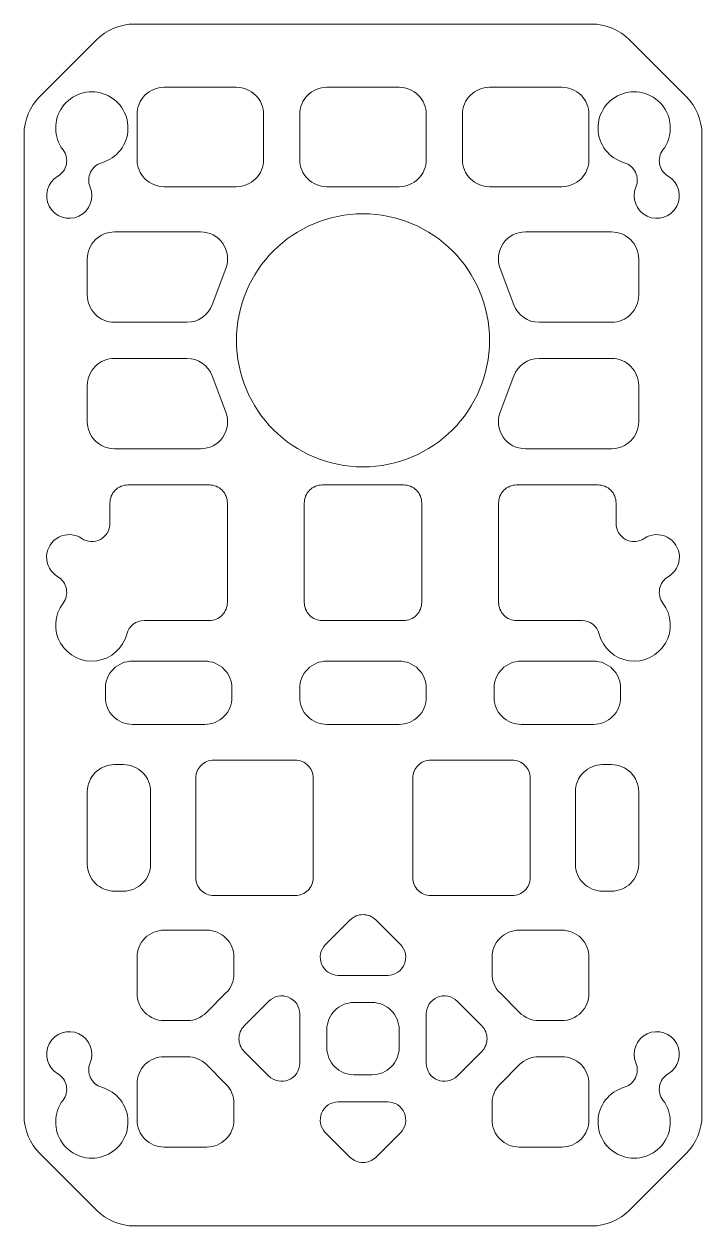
# Model space of a CAD drawing. Header units: millimetres. Extents: x -38 to 38, y -66 to 66.
import ezdxf

# ---------------------------------------------------------------- set-up
doc = ezdxf.new("R2010")
doc.units = ezdxf.units.MM
doc.layers.get('0').update_dxf_attribs({"lineweight": 0})

msp = doc.modelspace()

# ---------------------------------------------------------------- linework, layer by layer
for points in [[(-29.5, 64.74), (-35.74, 58.5, 0.198912), (-37.5, 54.26), (-37.5, -54.26, 0.198912), (-35.74, -58.5), (-29.5, -64.74, 0.198912), (-25.26, -66.5), (25.26, -66.5, 0.198912), (29.5, -64.74), (35.74, -58.5, 0.198912), (37.5, -54.26), (37.5, 54.26, 0.198912), (35.74, 58.5), (29.5, 64.74, 0.198912), (25.26, 66.5), (-25.26, 66.5, 0.198912)], [(-22, 59.5), (-14, 59.5, -0.414214), (-11, 56.5), (-11, 51.5, -0.414214), (-14, 48.5), (-22, 48.5, -0.414214), (-25, 51.5), (-25, 56.5, -0.414214)], [(-4, 59.5), (4, 59.5, -0.414214), (7, 56.5), (7, 51.5, -0.414214), (4, 48.5), (-4, 48.5, -0.414214), (-7, 51.5), (-7, 56.5, -0.414214)], [(14, 59.5), (22, 59.5, -0.414214), (25, 56.5), (25, 51.5, -0.414214), (22, 48.5), (14, 48.5, -0.414214), (11, 51.5), (11, 56.5, -0.414214)], [(-4.5, 0.5), (4.5, 0.5, 0.414214), (6.5, 2.5), (6.5, 13.5, 0.414214), (4.5, 15.5), (-4.5, 15.5, 0.414214), (-6.5, 13.5), (-6.5, 2.5, 0.414214)], [(-14.5, -8), (-14.5, -7, 0.414214), (-17.5, -4), (-25.5, -4, 0.414214), (-28.5, -7), (-28.5, -8, 0.414214), (-25.5, -11), (-17.5, -11, 0.414214)], [(7, -8), (7, -7, 0.414214), (4, -4), (-4, -4, 0.414214), (-7, -7), (-7, -8, 0.414214), (-4, -11), (4, -11, 0.414214)], [(28.5, -8), (28.5, -7, 0.414214), (25.5, -4), (17.5, -4, 0.414214), (14.5, -7), (14.5, -8, 0.414214), (17.5, -11), (25.5, -11, 0.414214)], [(-27.5, -29.45), (-26.5, -29.45, 0.414214), (-23.5, -26.45), (-23.5, -18.45, 0.414214), (-26.5, -15.45), (-27.5, -15.45, 0.414214), (-30.5, -18.45), (-30.5, -26.45, 0.414214)], [(-16.5, -29.95), (-7.5, -29.95, 0.414214), (-5.5, -27.95), (-5.5, -16.95, 0.414214), (-7.5, -14.95), (-16.5, -14.95, 0.414214), (-18.5, -16.95), (-18.5, -27.95, 0.414214)], [(7.5, -29.95), (16.5, -29.95, 0.414214), (18.5, -27.95), (18.5, -16.95, 0.414214), (16.5, -14.95), (7.5, -14.95, 0.414214), (5.5, -16.95), (5.5, -27.95, 0.414214)], [(27.5, -15.45), (26.5, -15.45, 0.414214), (23.5, -18.45), (23.5, -26.45, 0.414214), (26.5, -29.45), (27.5, -29.45, 0.414214), (30.5, -26.45), (30.5, -18.45, 0.414214)], [(-1.41, -32.63), (-4.14, -35.36, 0.668179), (-2.73, -38.77), (2.73, -38.77, 0.668179), (4.14, -35.36), (1.41, -32.63, 0.414214)], [(-25, -36.77), (-25, -40.77, 0.414214), (-22, -43.77), (-19.46, -43.77, 0.198912), (-17.33, -42.89), (-15.16, -40.72, 0.198912), (-14.28, -38.6), (-14.28, -36.77, 0.414214), (-17.28, -33.77), (-22, -33.77, 0.414214)], [(25, -36.77), (25, -40.77, -0.414214), (22, -43.77), (19.46, -43.77, -0.198912), (17.33, -42.89), (15.16, -40.72, -0.198912), (14.28, -38.6), (14.28, -36.77, -0.414214), (17.28, -33.77), (22, -33.77, -0.414214)], [(-13.14, -44.36), (-10.41, -41.63, -0.668179), (-7, -43.04), (-7, -48.5, -0.668179), (-10.41, -49.91), (-13.14, -47.19, -0.414214)], [(13.14, -44.36), (10.41, -41.63, 0.668179), (7, -43.04), (7, -48.5, 0.668179), (10.41, -49.91), (13.14, -47.19, 0.414214)], [(-1, -49.77), (1, -49.77, 0.414214), (4, -46.77), (4, -44.77, 0.414214), (1, -41.77), (-1, -41.77, 0.414214), (-4, -44.77), (-4, -46.77, 0.414214)], [(-25, -54.77), (-25, -50.77, -0.414214), (-22, -47.77), (-19.46, -47.77, -0.198912), (-17.33, -48.65), (-15.16, -50.82, -0.198912), (-14.28, -52.94), (-14.28, -54.77, -0.414214), (-17.28, -57.77), (-22, -57.77, -0.414214)], [(25, -54.77), (25, -50.77, 0.414214), (22, -47.77), (19.46, -47.77, 0.198912), (17.33, -48.65), (15.16, -50.82, 0.198912), (14.28, -52.94), (14.28, -54.77, 0.414214), (17.28, -57.77), (22, -57.77, 0.414214)], [(-1.41, -58.91), (-4.14, -56.19, -0.668179), (-2.73, -52.77), (2.73, -52.77, -0.668179), (4.14, -56.19), (1.41, -58.91, -0.414214)]]:
    msp.add_lwpolyline(points, format="xyb", close=True)
for points in [[(-17.98, 43.5, -0.524257), (-15.17, 39.44), (-16.68, 35.44, -0.312115), (-19.49, 33.5), (-27.5, 33.5, -0.414214), (-30.5, 36.5), (-30.5, 40.5, -0.414214), (-27.5, 43.5), (-17.98, 43.5)], [(17.98, 43.5, 0.524257), (15.17, 39.44), (16.68, 35.44, 0.312115), (19.49, 33.5), (27.5, 33.5, 0.414214), (30.5, 36.5), (30.5, 40.5, 0.414214), (27.5, 43.5), (17.98, 43.5)], [(-17.98, 19.5, 0.524257), (-15.17, 23.56), (-16.68, 27.56, 0.312115), (-19.49, 29.5), (-27.5, 29.5, 0.414214), (-30.5, 26.5), (-30.5, 22.5, 0.414214), (-27.5, 19.5), (-17.98, 19.5)], [(17.98, 19.5, -0.524257), (15.17, 23.56), (16.68, 27.56, -0.312115), (19.49, 29.5), (27.5, 29.5, -0.414214), (30.5, 26.5), (30.5, 22.5, -0.414214), (27.5, 19.5), (17.98, 19.5)], [(-28, 11.24), (-28, 13.5, -0.414214), (-26, 15.5), (-17, 15.5, -0.414214), (-15, 13.5), (-15, 2.5, -0.414214), (-17, 0.5), (-24.19, 0.5)], [(28, 11.24), (28, 13.5, 0.414214), (26, 15.5), (17, 15.5, 0.414214), (15, 13.5), (15, 2.5, 0.414214), (17, 0.5), (24.19, 0.5)]]:
    msp.add_lwpolyline(points, format="xyb")
msp.add_circle((0, 31.5), 14)
for centre, radius, start, end in [((-30, 55), 4, 285.9941, 217.136), ((30, 55), 4, 322.864, 254.0059), ((-34.78, 51.38), 2, 300.4897, 37.136), ((34.78, 51.38), 2, 142.864, 239.5103), ((-28.35, 49.23), 2, 105.9941, 202.6404), ((28.35, 49.23), 2, 337.3596, 74.0059), ((-32.5, 47.5), 2.5, 120.4897, 22.6404), ((32.5, 47.5), 2.5, 157.3596, 59.5103), ((-30, 11.24), 2, 236.251, 0), ((30, 11.24), 2, 180, 303.749), ((-32.5, 7.5), 2.5, 56.251, 239.5103), ((32.5, 7.5), 2.5, 300.4897, 123.749), ((-34.78, 3.62), 2, 322.864, 59.5103), ((34.78, 3.62), 2, 120.4897, 217.136), ((-30, 0), 4, 142.864, 345.5225), ((30, 0), 4, 194.4775, 37.136), ((-24.19, -1.5), 2, 90, 165.5225), ((24.19, -1.5), 2, 14.4775, 90), ((-32.5, -47.5), 2.5, 337.3596, 239.5103), ((32.5, -47.5), 2.5, 300.4897, 202.6404), ((-28.35, -49.23), 2, 157.3596, 254.0059), ((28.35, -49.23), 2, 285.9941, 22.6404), ((-34.78, -51.38), 2, 322.864, 59.5103), ((34.78, -51.38), 2, 120.4897, 217.136), ((-30, -55), 4, 142.864, 74.0059), ((30, -55), 4, 105.9941, 37.136)]:
    msp.add_arc(centre, radius, start, end)

doc.saveas('drawing.dxf')
